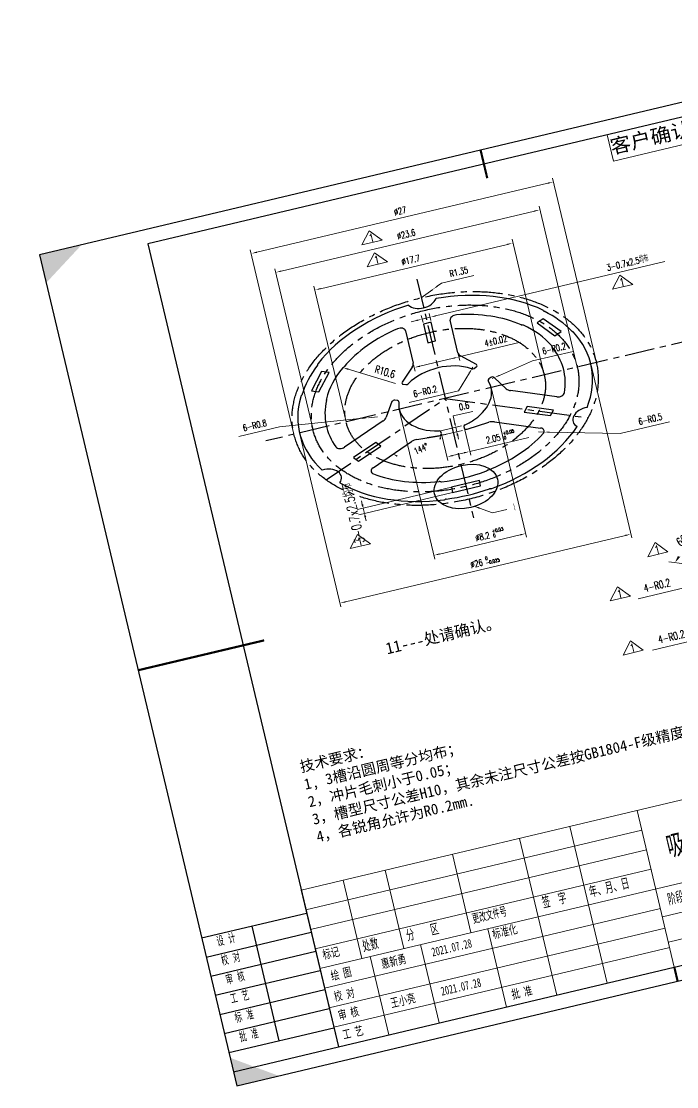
# Model space of a CAD drawing. Header units: millimetres. Extents: x 2517 to 77584, y 486 to 45347.
# Drawn here: x 74908 to 76505, y 42634 to 45228 of the extents above; entities that cross this region are included whole.
import ezdxf
from ezdxf.enums import TextEntityAlignment as Align

# ---------------------------------------------------------------- set-up
doc = ezdxf.new("R2010")
doc.units = ezdxf.units.MM
doc.linetypes.add('CENTER', pattern=[50.8, 31.75, -6.35, 6.35, -6.35])
doc.linetypes.add('SLD-实线', pattern=[0])
for name, color, linetype in [('01', 7, 'Continuous'), ('02', 1, 'Continuous'), ('3', 3, 'Continuous'), ('CENTER', 1, 'CENTER'), ('DIM', 3, 'Continuous'), ('PART', 6, 'Continuous'), ('PH', 140, 'Continuous'), ('TEXT', 3, 'Continuous'), ('图框线', 4, 'Continuous')]:
    doc.layers.add(name, color=color, linetype=linetype)
doc.layers.add('中心线', color=1, linetype='CENTER', lineweight=9)
doc.layers.add('尺寸标注', color=2, linetype='Continuous', lineweight=9)
doc.styles.add('BZZX', font='romans.shx', dxfattribs={"width": 0.8})
doc.styles.add('HZ', font='times.ttf', dxfattribs={"width": 0.8})
doc.styles.add('HZ1', font='', dxfattribs={"width": 0.8})
doc.styles.add('SLDTEXTSTYLE0', font='TXT', dxfattribs={"width": 0.7, "bigfont": 'bigfont'})
doc.styles.add('SLDTEXTSTYLE3', font='TXT', dxfattribs={"width": 0.6, "bigfont": 'bigfont'})
doc.styles.add('SLDTEXTSTYLE4', font='TXT', dxfattribs={"width": 0.7})
doc.styles.add('SLDTEXTSTYLE7', font='', dxfattribs={"width": 0.58})
doc.styles.get("Standard").update_dxf_attribs({"font": 'simfang.ttf'})
doc.styles.add('工程字', font='romans.shx', dxfattribs={"width": 0.7, "bigfont": 'gbcbig.shx'})
doc.styles.get('HZ1').set_extended_font_data('NSimSun')
doc.styles.get('SLDTEXTSTYLE7').set_extended_font_data('SimSun')
doc.dimstyles.new('副本 ISO-25-1.5', dxfattribs={"dimtxt": 0.85, "dimasz": 0.5, "dimexe": 0.5, "dimexo": 0, "dimgap": 0.5, "dimtad": 1, "dimtoh": 1, "dimdec": 3, "dimzin": 9, "dimdsep": 46, "dimtxsty": '工程字', "dimcen": 0.5, "dimclrd": 3, "dimclre": 3, "dimclrt": 4, "dimadec": 1, "dimazin": 0, "dimtfac": 1, "dimtdec": 3, "dimtmove": 0, "dimatfit": 3, "dimfxl": 1, "dimarcsym": 0})
doc.dimstyles.new('放大3倍', dxfattribs={"dimtxt": 1, "dimasz": 0.8, "dimexe": 0.6, "dimexo": 0.3, "dimtad": 1, "dimtoh": 1, "dimdec": 3, "dimlfac": 0.333333, "dimzin": 9, "dimdsep": 46, "dimtxsty": '工程字', "dimcen": 1, "dimclrd": 3, "dimclre": 3, "dimclrt": 4, "dimadec": 1, "dimazin": 0, "dimtfac": 0.7, "dimtdec": 3, "dimtmove": 0, "dimatfit": 3, "dimfxl": 1, "dimtolj": 1, "dimarcsym": 0})

# ---------------------------------------------------------------- blocks, each defined once
blk = doc.blocks.new('*U364')
at = {"layer": '01', "const_width": 0.5}
for points in [[(105, 297), (105, 287)], [(0, 148.5), (30, 148.5)], [(210, 148.5), (200, 148.5)], [(105, 0), (105, 5)]]:
    blk.add_lwpolyline(points, dxfattribs=at)
at = {"layer": '01'}
for points in [[(205, 292), (25, 292)], [(25, 292), (25, 5)], [(205, 5), (205, 292)], [(25, 5), (205, 5)]]:
    blk.add_lwpolyline(points, dxfattribs=at)
for points in [[(10, 297), (0, 297), (0, 287)], [(210, 287), (210, 297), (200, 297)], [(10, 0), (0, 0), (0, 10)], [(200, 0), (210, 0), (210, 10)]]:
    blk.add_solid(points, dxfattribs=at)
at = {"layer": '02'}
for points in [[(210, 297), (0, 297)], [(0, 297), (0, 0)], [(210, 0), (210, 297)], [(0, 0), (210, 0)]]:
    blk.add_lwpolyline(points, dxfattribs=at)
blk = doc.blocks.new('*D365')
at = {"layer": 'Defpoints', "color": 0, "transparency": 16777216}
for p in [(2860.539, 1331.691), (2868.739, 1331.691), (2868.739, 1312.125)]:
    blk.add_point(p, dxfattribs=at)
at = {"layer": 'DIM', "color": 3, "lineweight": -2, "transparency": 16777216}
for p, q in [((2860.539, 1331.691), (2860.539, 1311.625)), ((2868.739, 1331.691), (2868.739, 1311.625)), ((2861.039, 1312.125), (2868.239, 1312.125))]:
    blk.add_line(p, q, dxfattribs=at)
at = {"layer": 'DIM', "color": 3, "transparency": 16777216}
for points in [[(2861.039, 1312.209), (2861.039, 1312.042), (2860.539, 1312.125)], [(2868.239, 1312.209), (2868.239, 1312.042), (2868.739, 1312.125)]]:
    blk.add_solid(points, dxfattribs=at)
at = {"layer": 'DIM', "color": 4, "transparency": 16777216, "insert": (2865.668, 1313.121), "char_height": 0.85, "attachment_point": 5, "style": '工程字'}
blk.add_mtext('%%C8.2 {\\H0.5x;\\S+0.03^ 0;}', dxfattribs=at)
blk = doc.blocks.new('*D366')
at = {"layer": 'Defpoints', "color": 0, "transparency": 16777216}
for p in [(2851.639, 1331.691), (2877.639, 1331.691), (2877.639, 1308.883)]:
    blk.add_point(p, dxfattribs=at)
at = {"layer": 'DIM', "color": 3, "lineweight": -2, "transparency": 16777216}
for p, q in [((2851.639, 1331.691), (2851.639, 1308.383)), ((2877.639, 1331.691), (2877.639, 1308.383)), ((2852.139, 1308.883), (2877.139, 1308.883))]:
    blk.add_line(p, q, dxfattribs=at)
at = {"layer": 'DIM', "color": 3, "transparency": 16777216}
for points in [[(2852.139, 1308.967), (2852.139, 1308.8), (2851.639, 1308.883)], [(2877.139, 1308.967), (2877.139, 1308.8), (2877.639, 1308.883)]]:
    blk.add_solid(points, dxfattribs=at)
at = {"layer": 'DIM', "color": 4, "transparency": 16777216, "insert": (2864.726, 1309.879), "char_height": 0.85, "attachment_point": 5, "style": '工程字'}
blk.add_mtext('%%C26 {\\H0.5x;\\S0^ -0.025;}', dxfattribs=at)
blk = doc.blocks.new('*D367')
at = {"layer": 'Defpoints', "color": 0, "transparency": 16777216}
for p in [(2863.614, 1327.288), (2865.664, 1327.288), (2865.664, 1324.222)]:
    blk.add_point(p, dxfattribs=at)
at = {"layer": 'DIM', "color": 3, "lineweight": -2, "transparency": 16777216}
for p, q in [((2863.614, 1327.288), (2863.614, 1323.722)), ((2865.664, 1327.288), (2865.664, 1323.722)), ((2864.114, 1324.222), (2865.164, 1324.222)), ((2865.664, 1324.222), (2870.918, 1324.222))]:
    blk.add_line(p, q, dxfattribs=at)
at = {"layer": 'DIM', "color": 3, "transparency": 16777216}
for points in [[(2864.114, 1324.306), (2864.114, 1324.139), (2863.614, 1324.222)], [(2865.164, 1324.306), (2865.164, 1324.139), (2865.664, 1324.222)]]:
    blk.add_solid(points, dxfattribs=at)
at = {"layer": 'DIM', "color": 4, "transparency": 16777216, "insert": (2868.541, 1325.218), "char_height": 0.85, "attachment_point": 5, "style": '工程字'}
blk.add_mtext('2.05 {\\H0.5x;\\S+0.05^ 0;}', dxfattribs=at)
blk = doc.blocks.new('*D368')
at = {"layer": 'Defpoints', "color": 0, "transparency": 16777216}
for p in [(2861.113, 1327.346), (2861.234, 1327.372), (2863.448, 1327.139), (2856.89, 1324.908), (2860.682, 1325.087)]:
    blk.add_point(p, dxfattribs=at)
at = {"layer": 'DIM', "color": 3, "lineweight": -2, "transparency": 16777216}
blk.add_line((2863.448, 1327.139), (2863.996, 1327.081), dxfattribs=at)
blk.add_arc((2861.169, 1327.378), 2.343, 222.25166, 341.74834, dxfattribs=at)
at = {"layer": 'DIM', "color": 3, "transparency": 16777216}
for points in [[(2863.312, 1326.662), (2863.475, 1326.627), (2863.499, 1327.134)], [(2859.368, 1325.754), (2859.502, 1325.852), (2859.14, 1326.207)]]:
    blk.add_solid(points, dxfattribs=at)
at = {"layer": 'DIM', "color": 4, "transparency": 16777216, "insert": (2861.588, 1326.024), "char_height": 0.85, "attachment_point": 5, "rotation": 17.17907, "style": '工程字'}
blk.add_mtext('144°', dxfattribs=at)
blk = doc.blocks.new('*D369')
at = {"layer": 'Defpoints', "color": 0, "transparency": 16777216}
for p in [(2865.788, 1345.901), (2864.639, 1345.191)]:
    blk.add_point(p, dxfattribs=at)
at = {"layer": 'DIM', "color": 3, "lineweight": -2, "transparency": 16777216}
for p, q in [((2864.639, 1345.191), (2865.788, 1345.901)), ((2866.638, 1346.426), (2866.213, 1346.163)), ((2869.518, 1346.426), (2866.638, 1346.426))]:
    blk.add_line(p, q, dxfattribs=at)
blk.add_arc((2864.639, 1345.191), 1.35, 335.57438, 52.91669, dxfattribs=at)
at = {"layer": 'DIM', "color": 3, "transparency": 16777216}
blk.add_solid([(2866.169, 1346.234), (2866.257, 1346.092), (2865.788, 1345.901)], dxfattribs=at)
at = {"layer": 'DIM', "color": 4, "transparency": 16777216, "insert": (2868.328, 1347.351), "char_height": 0.85, "attachment_point": 5, "style": '工程字'}
blk.add_mtext('R1.35', dxfattribs=at)
blk = doc.blocks.new('*D370')
at = {"layer": 'Defpoints', "color": 0, "transparency": 16777216}
for p in [(2878.139, 1355.915), (2851.139, 1331.691, 0), (2878.139, 1331.691, 0)]:
    blk.add_point(p, dxfattribs=at)
at = {"layer": 'DIM', "color": 3, "lineweight": -2, "transparency": 16777216}
for p, q in [((2851.139, 1331.691), (2851.139, 1356.415)), ((2878.139, 1331.691), (2878.139, 1356.415)), ((2851.639, 1355.915), (2877.639, 1355.915))]:
    blk.add_line(p, q, dxfattribs=at)
at = {"layer": 'DIM', "color": 3, "transparency": 16777216}
for points in [[(2851.639, 1355.998), (2851.639, 1355.831), (2851.139, 1355.915)], [(2877.639, 1355.998), (2877.639, 1355.831), (2878.139, 1355.915)]]:
    blk.add_solid(points, dxfattribs=at)
at = {"layer": 'DIM', "color": 4, "transparency": 16777216, "insert": (2864.593, 1356.84), "char_height": 0.85, "attachment_point": 5, "style": '工程字'}
blk.add_mtext('%%c27', dxfattribs=at)
blk = doc.blocks.new('*D371')
at = {"layer": 'Defpoints', "color": 0, "transparency": 16777216}
for p in [(2864.289, 1342.444), (2864.289, 1341.974), (2864.989, 1341.999)]:
    blk.add_point(p, dxfattribs=at)
at = {"layer": 'DIM', "color": 3, "lineweight": -2, "transparency": 16777216}
for p, q in [((2863.789, 1342.444), (2863.289, 1342.444)), ((2864.289, 1341.974), (2864.289, 1342.944)), ((2864.289, 1342.444), (2864.989, 1342.444)), ((2864.989, 1341.999), (2864.989, 1342.944)), ((2865.489, 1342.444), (2885.952, 1342.444))]:
    blk.add_line(p, q, dxfattribs=at)
at = {"layer": 'DIM', "color": 3, "transparency": 16777216}
for points in [[(2863.789, 1342.528), (2863.789, 1342.361), (2864.289, 1342.444)], [(2865.489, 1342.528), (2865.489, 1342.361), (2864.989, 1342.444)]]:
    blk.add_solid(points, dxfattribs=at)
at = {"layer": 'DIM', "color": 4, "transparency": 16777216, "insert": (2882.775, 1343.397), "char_height": 0.85, "attachment_point": 5, "style": '工程字'}
blk.add_mtext('3-0.7x2.5均布', dxfattribs=at)
blk = doc.blocks.new('*D372')
at = {"layer": 'Defpoints', "color": 0, "transparency": 16777216}
for p in [(2862.639, 1336.918), (2866.639, 1336.918), (2866.639, 1336.547)]:
    blk.add_point(p, dxfattribs=at)
at = {"layer": 'DIM', "color": 3, "lineweight": -2, "transparency": 16777216}
for p, q in [((2862.639, 1336.918), (2862.639, 1336.047)), ((2863.139, 1336.547), (2866.139, 1336.547)), ((2866.639, 1336.918), (2866.639, 1336.047)), ((2866.639, 1336.547), (2872.131, 1336.547))]:
    blk.add_line(p, q, dxfattribs=at)
at = {"layer": 'DIM', "color": 3, "transparency": 16777216}
for points in [[(2863.139, 1336.63), (2863.139, 1336.463), (2862.639, 1336.547)], [(2866.139, 1336.63), (2866.139, 1336.463), (2866.639, 1336.547)]]:
    blk.add_solid(points, dxfattribs=at)
at = {"layer": 'DIM', "color": 4, "transparency": 16777216, "insert": (2870.072, 1337.472), "char_height": 0.85, "attachment_point": 5, "style": '工程字'}
blk.add_mtext('4%%P0.02', dxfattribs=at)
blk = doc.blocks.new('*D373')
at = {"layer": 'Defpoints', "color": 0, "transparency": 16777216}
for p in [(2856.651, 1338.659), (2864.639, 1331.691)]:
    blk.add_point(p, dxfattribs=at)
at = {"layer": 'DIM', "color": 3, "lineweight": -2, "transparency": 16777216}
blk.add_line((2860.754, 1335.08), (2857.028, 1338.33), dxfattribs=at)
at = {"layer": 'DIM', "color": 3, "transparency": 16777216}
blk.add_solid([(2857.082, 1338.393), (2856.973, 1338.268), (2856.651, 1338.659)], dxfattribs=at)
at = {"layer": 'DIM', "color": 4, "transparency": 16777216, "insert": (2860.089, 1336.888), "char_height": 0.85, "attachment_point": 5, "rotation": 318.90261, "style": '工程字'}
blk.add_mtext('R10.6', dxfattribs=at)
blk = doc.blocks.new('bj1')
at = {"layer": '中心线'}
for p, q in [((-2.41, 0), (0, 4.17)), ((2.41, 0), (0, 4.17)), ((2.41, 0), (-2.41, 0))]:
    blk.add_line(p, q, dxfattribs=at)
at = {"layer": '中心线', "insert": (-0.51, 3.02), "char_height": 2.8, "width": 1.3542, "attachment_point": 1, "style": 'BZZX'}
blk.add_mtext('1', dxfattribs=at)
blk = doc.blocks.new('*D375')
at = {"layer": 'Defpoints', "color": 0, "transparency": 16777216}
for p in [(2863.614, 1327.721), (2863.614, 1327.121), (2864.96, 1327.121)]:
    blk.add_point(p, dxfattribs=at)
at = {"layer": 'DIM', "color": 3, "lineweight": -2, "transparency": 16777216}
for p, q in [((2864.96, 1328.221), (2864.96, 1329.229)), ((2864.96, 1329.229), (2866.707, 1329.229)), ((2863.614, 1327.721), (2865.46, 1327.721)), ((2864.96, 1327.121), (2864.96, 1327.721)), ((2863.614, 1327.121), (2865.46, 1327.121)), ((2864.96, 1326.621), (2864.96, 1326.121))]:
    blk.add_line(p, q, dxfattribs=at)
at = {"layer": 'DIM', "color": 3, "transparency": 16777216}
for points in [[(2864.877, 1328.221), (2865.043, 1328.221), (2864.96, 1327.721)], [(2864.877, 1326.621), (2865.043, 1326.621), (2864.96, 1327.121)]]:
    blk.add_solid(points, dxfattribs=at)
at = {"layer": 'DIM', "color": 4, "transparency": 16777216, "insert": (2866.083, 1330.154), "char_height": 0.85, "attachment_point": 5, "style": '工程字'}
blk.add_mtext('0.6', dxfattribs=at)
blk = doc.blocks.new('*D376')
at = {"layer": 'Defpoints', "color": 0, "transparency": 16777216}
for p in [(2871.864, 1324.633), (2872.33, 1324.453)]:
    blk.add_point(p, dxfattribs=at)
at = {"layer": 'DIM', "color": 3, "linetype": 'ByBlock', "lineweight": -2, "transparency": 16777216}
for p, q in [((2871.864, 1324.633), (2872.33, 1324.453)), ((2878.732, 1321.975), (2872.796, 1324.272)), ((2883.124, 1321.975), (2878.732, 1321.975))]:
    blk.add_line(p, q, dxfattribs=at)
at = {"layer": 'DIM', "color": 3, "transparency": 16777216}
blk.add_solid([(2872.826, 1324.35), (2872.766, 1324.195), (2872.33, 1324.453)], dxfattribs=at)
at = {"layer": 'DIM', "color": 4, "transparency": 16777216, "insert": (2881.566, 1322.9), "char_height": 0.85, "attachment_point": 5, "style": '工程字'}
blk.add_mtext('6-R0.5', dxfattribs=at)
blk = doc.blocks.new('*D377')
at = {"layer": 'Defpoints', "color": 0, "transparency": 16777216}
for p in [(2873.489, 1349.372), (2855.789, 1331.691), (2873.489, 1331.691)]:
    blk.add_point(p, dxfattribs=at)
at = {"layer": 'DIM', "color": 3, "lineweight": -2, "transparency": 16777216}
for p, q in [((2855.789, 1331.691), (2855.789, 1349.872)), ((2873.489, 1331.691), (2873.489, 1349.872)), ((2856.289, 1349.372), (2872.989, 1349.372))]:
    blk.add_line(p, q, dxfattribs=at)
at = {"layer": 'DIM', "color": 3, "transparency": 16777216}
for points in [[(2856.289, 1349.455), (2856.289, 1349.289), (2855.789, 1349.372)], [(2872.989, 1349.455), (2872.989, 1349.289), (2873.489, 1349.372)]]:
    blk.add_solid(points, dxfattribs=at)
at = {"layer": 'DIM', "color": 4, "transparency": 16777216, "insert": (2864.501, 1350.297), "char_height": 0.85, "attachment_point": 5, "style": '工程字'}
blk.add_mtext('%%c17.7', dxfattribs=at)
blk = doc.blocks.new('*D378')
at = {"layer": 'Defpoints', "color": 0, "transparency": 16777216}
for p in [(2857.759, 1331.56), (2858.544, 1331.405)]:
    blk.add_point(p, dxfattribs=at)
at = {"layer": 'DIM', "color": 3, "linetype": 'ByBlock', "lineweight": -2, "transparency": 16777216}
for p, q in [((2846.44, 1333.078), (2850.057, 1333.078)), ((2850.057, 1333.078), (2857.268, 1331.657)), ((2858.544, 1331.405), (2857.759, 1331.56))]:
    blk.add_line(p, q, dxfattribs=at)
blk.add_arc((2858.544, 1331.405), 0.8, 133.04118, 300, dxfattribs=at)
at = {"layer": 'DIM', "color": 3, "transparency": 16777216}
blk.add_solid([(2857.284, 1331.738), (2857.252, 1331.575), (2857.759, 1331.56)], dxfattribs=at)
at = {"layer": 'DIM', "color": 4, "transparency": 16777216, "insert": (2847.998, 1334.003), "char_height": 0.85, "attachment_point": 5, "style": '工程字'}
blk.add_mtext('6-R0.8', dxfattribs=at)
blk = doc.blocks.new('*D379')
at = {"layer": 'Defpoints', "color": 0, "transparency": 16777216}
for p in [(2869.21, 1332.856), (2869.017, 1332.804)]:
    blk.add_point(p, dxfattribs=at)
at = {"layer": 'DIM', "color": 3, "linetype": 'ByBlock', "lineweight": -2, "transparency": 16777216}
for p, q in [((2872.787, 1333.812), (2869.693, 1332.985)), ((2876.404, 1333.812), (2872.787, 1333.812)), ((2869.017, 1332.804), (2869.21, 1332.856))]:
    blk.add_line(p, q, dxfattribs=at)
blk.add_arc((2869.017, 1332.804), 0.2, 14.96901, 24, dxfattribs=at)
at = {"layer": 'DIM', "color": 3, "transparency": 16777216}
blk.add_solid([(2869.671, 1333.065), (2869.714, 1332.904), (2869.21, 1332.856)], dxfattribs=at)
at = {"layer": 'DIM', "color": 4, "transparency": 16777216, "insert": (2874.845, 1334.737), "char_height": 0.85, "attachment_point": 5, "style": '工程字'}
blk.add_mtext('6-R0.2', dxfattribs=at)
blk = doc.blocks.new('*D380')
at = {"layer": 'Defpoints', "color": 0, "transparency": 16777216}
for p in [(2867.596, 1334.813), (2867.486, 1334.646)]:
    blk.add_point(p, dxfattribs=at)
at = {"layer": 'DIM', "color": 3, "linetype": 'ByBlock', "lineweight": -2, "transparency": 16777216}
for p, q in [((2867.596, 1334.813), (2867.486, 1334.646)), ((2865.921, 1332.268), (2867.211, 1334.228)), ((2861.529, 1332.268), (2865.921, 1332.268))]:
    blk.add_line(p, q, dxfattribs=at)
at = {"layer": 'DIM', "color": 3, "transparency": 16777216}
blk.add_solid([(2867.142, 1334.274), (2867.281, 1334.182), (2867.486, 1334.646)], dxfattribs=at)
at = {"layer": 'DIM', "color": 4, "transparency": 16777216, "insert": (2863.088, 1333.193), "char_height": 0.85, "attachment_point": 5, "style": '工程字'}
blk.add_mtext('6-R0.2', dxfattribs=at)
blk = doc.blocks.new('*D381')
at = {"layer": 'Defpoints', "color": 0, "transparency": 16777216}
for p in [(2876.439, 1352.784), (2852.839, 1331.691, 0), (2876.439, 1331.691, 0)]:
    blk.add_point(p, dxfattribs=at)
at = {"layer": 'DIM', "color": 3, "lineweight": -2, "transparency": 16777216}
for p, q in [((2852.839, 1331.691), (2852.839, 1353.284)), ((2876.439, 1331.691), (2876.439, 1353.284)), ((2853.339, 1352.784), (2875.939, 1352.784))]:
    blk.add_line(p, q, dxfattribs=at)
at = {"layer": 'DIM', "color": 3, "transparency": 16777216}
for points in [[(2853.339, 1352.867), (2853.339, 1352.7), (2852.839, 1352.784)], [(2875.939, 1352.867), (2875.939, 1352.7), (2876.439, 1352.784)]]:
    blk.add_solid(points, dxfattribs=at)
at = {"layer": 'DIM', "color": 4, "transparency": 16777216, "insert": (2864.639, 1353.709), "char_height": 0.85, "attachment_point": 5, "style": '工程字'}
blk.add_mtext('%%c23.6', dxfattribs=at)
blk = doc.blocks.new('*D382')
at = {"layer": 'Defpoints', "color": 0, "transparency": 16777216}
for p in [(2863.389, 1320.241), (2855.509, 1319.541), (2863.389, 1319.541)]:
    blk.add_point(p, dxfattribs=at)
at = {"layer": 'DIM', "color": 3, "lineweight": -2, "transparency": 16777216}
for p, q in [((2855.509, 1320.741), (2855.509, 1321.241)), ((2863.389, 1320.241), (2855.009, 1320.241)), ((2855.509, 1320.241), (2855.509, 1319.541)), ((2863.389, 1319.541), (2855.009, 1319.541)), ((2855.509, 1319.041), (2855.509, 1318.541))]:
    blk.add_line(p, q, dxfattribs=at)
at = {"layer": 'DIM', "color": 3, "transparency": 16777216}
for points in [[(2855.425, 1320.741), (2855.592, 1320.741), (2855.509, 1320.241)], [(2855.425, 1319.041), (2855.592, 1319.041), (2855.509, 1319.541)]]:
    blk.add_solid(points, dxfattribs=at)
at = {"layer": 'DIM', "color": 4, "transparency": 16777216, "insert": (2854.555, 1319.891), "char_height": 0.85, "attachment_point": 5, "rotation": 90, "style": '工程字'}
blk.add_mtext('3-0.7x2.5均布', dxfattribs=at)
blk = doc.blocks.new('*D387')
at = {"layer": 'Defpoints', "color": 0, "transparency": 16777216}
for p in [(2890.782, 1333.02), (2887.233, 1301.419)]:
    blk.add_point(p, dxfattribs=at)
at = {"layer": 'PART', "color": 3, "lineweight": -2, "transparency": 16777216}
blk.add_line((2888.064, 1308.817), (2887.322, 1302.214), dxfattribs=at)
blk.add_arc((2890.782, 1333.02), 31.8, 262.51113, 265.47146, dxfattribs=at)
at = {"layer": 'PART', "color": 3, "transparency": 16777216}
blk.add_solid([(2887.19, 1302.229), (2887.455, 1302.199), (2887.233, 1301.419)], dxfattribs=at)
at = {"layer": 'PART', "color": 4, "transparency": 16777216, "insert": (2886.72, 1306.93), "char_height": 1, "attachment_point": 5, "rotation": 83.59218, "style": '工程字'}
blk.add_mtext('\\A1;R10.6', dxfattribs=at)
blk = doc.blocks.new('*D388')
at = {"layer": 'Defpoints', "color": 0, "transparency": 16777216}
for p in [(2893.643, 1371.915), (2887.921, 1294.125)]:
    blk.add_point(p, dxfattribs=at)
at = {"layer": 'PART', "color": 3, "lineweight": -2, "transparency": 16777216}
blk.add_line((2888.323, 1299.594), (2887.98, 1294.923), dxfattribs=at)
blk.add_arc((2890.782, 1333.02), 39, 264.91126, 266.06707, dxfattribs=at)
at = {"layer": 'PART', "color": 3, "transparency": 16777216}
blk.add_solid([(2887.847, 1294.933), (2888.113, 1294.914), (2887.921, 1294.125)], dxfattribs=at)
at = {"layer": 'PART', "color": 4, "transparency": 16777216, "insert": (2886.798, 1297.759), "char_height": 1, "attachment_point": 5, "rotation": 85.79273, "style": '工程字'}
blk.add_mtext('\\A1;(∅26)', dxfattribs=at)
blk = doc.blocks.new('*D389')
at = {"layer": 'Defpoints', "color": 0, "transparency": 16777216}
for p in [(2884.461, 1295.144), (2883.934, 1294.858)]:
    blk.add_point(p, dxfattribs=at)
at = {"layer": 'PART', "color": 3, "lineweight": -2, "transparency": 16777216}
for p, q in [((2884.461, 1295.144), (2883.934, 1294.858)), ((2881.462, 1293.515), (2883.231, 1294.476)), ((2877.137, 1293.515), (2881.462, 1293.515))]:
    blk.add_line(p, q, dxfattribs=at)
blk.add_arc((2884.461, 1295.144), 0.6, 151.20549, 231.878, dxfattribs=at)
at = {"layer": 'PART', "color": 3, "transparency": 16777216}
blk.add_solid([(2883.167, 1294.593), (2883.295, 1294.359), (2883.934, 1294.858)], dxfattribs=at)
at = {"layer": 'PART', "color": 4, "transparency": 16777216, "insert": (2878.987, 1294.64), "char_height": 1, "attachment_point": 5, "style": '工程字'}
blk.add_mtext('\\A1;4-R0.2', dxfattribs=at)
blk = doc.blocks.new('*D390')
at = {"layer": 'Defpoints', "color": 0, "transparency": 16777216}
for p in [(2884.45, 1301.955), (2884.994, 1302.209)]:
    blk.add_point(p, dxfattribs=at)
at = {"layer": 'PART', "color": 3, "lineweight": -2, "transparency": 16777216}
for p, q in [((2881.281, 1300.474), (2883.726, 1301.617)), ((2884.994, 1302.209), (2884.45, 1301.955)), ((2876.956, 1300.474), (2881.281, 1300.474))]:
    blk.add_line(p, q, dxfattribs=at)
blk.add_arc((2884.994, 1302.209), 0.6, 147.75347, 211.35211, dxfattribs=at)
at = {"layer": 'PART', "color": 3, "transparency": 16777216}
blk.add_solid([(2883.669, 1301.737), (2883.782, 1301.496), (2884.45, 1301.955)], dxfattribs=at)
at = {"layer": 'PART', "color": 4, "transparency": 16777216, "insert": (2878.806, 1301.599), "char_height": 1, "attachment_point": 5, "style": '工程字'}
blk.add_mtext('\\A1;4-R0.2', dxfattribs=at)
blk = doc.blocks.new('*D391')
at = {"layer": 'Defpoints', "color": 0, "transparency": 16777216}
for p in [(2884.576, 1294.517, 0), (2884.782, 1294.637, 0), (2884.782, 1294.637, 0), (2884.782, 1294.364, 0), (2881.246, 1290.422)]:
    blk.add_point(p, dxfattribs=at)
at = {"layer": 'PART', "color": 3, "lineweight": -2, "transparency": 16777216}
for p, q in [((2884.316, 1294.367), (2879.498, 1291.586)), ((2884.782, 1294.064), (2884.782, 1288.535))]:
    blk.add_line(p, q, dxfattribs=at)
blk.add_arc((2884.782, 1294.637), 5.502, 218.33838, 261.66162, dxfattribs=at)
at = {"layer": 'PART', "color": 3, "transparency": 16777216}
for points in [[(2880.356, 1291.149), (2880.577, 1291.299), (2880.017, 1291.886)], [(2883.994, 1289.326), (2883.975, 1289.06), (2884.782, 1289.135)]]:
    blk.add_solid(points, dxfattribs=at)
at = {"layer": 'PART', "color": 4, "transparency": 16777216, "insert": (2882.594, 1290.846), "char_height": 1, "attachment_point": 5, "rotation": 330, "style": '工程字'}
blk.add_mtext('\\A1;60°', dxfattribs=at)
blk = doc.blocks.new('*D392')
at = {"layer": 'Defpoints', "color": 0, "transparency": 16777216}
for p in [(2883.204, 1305.973), (2884.746, 1301.66), (2884.782, 1301.912), (2884.782, 1301.639), (2884.782, 1301.639)]:
    blk.add_point(p, dxfattribs=at)
at = {"layer": 'PART', "color": 3, "lineweight": -2, "transparency": 16777216}
for p, q in [((2884.782, 1302.212), (2884.782, 1306.852)), ((2884.486, 1301.81), (2880.268, 1304.245))]:
    blk.add_line(p, q, dxfattribs=at)
blk.add_arc((2884.782, 1301.639), 4.613, 99.94922, 140.05078, dxfattribs=at)
at = {"layer": 'PART', "color": 3, "transparency": 16777216}
for points in [[(2883.974, 1306.315), (2883.997, 1306.049), (2884.782, 1306.252)], [(2881.355, 1304.524), (2881.137, 1304.677), (2880.787, 1303.945)]]:
    blk.add_solid(points, dxfattribs=at)
at = {"layer": 'PART', "color": 4, "transparency": 16777216, "insert": (2881.913, 1306.608), "char_height": 1, "attachment_point": 5, "rotation": 30, "style": '工程字'}
blk.add_mtext('\\A1;60°', dxfattribs=at)
blk = doc.blocks.new('D26吸尘器-开模产品图确认')
at = {"color": 7, "linetype": 'SLD-实线', "lineweight": 15, "ltscale": 8}
for p, q in [((2842.6132, 1273.6292), (2842.6132, 1252.6292)), ((2842.6132, 1273.6292), (2910.1132, 1273.6292)), ((2846.3632, 1273.6292), (2846.3632, 1263.1292)), ((2850.1132, 1273.6292), (2850.1132, 1263.1292)), ((2856.1132, 1273.6292), (2856.1132, 1263.1292)), ((2862.1132, 1273.6292), (2862.1132, 1252.6292)), ((2866.6132, 1273.6292), (2866.6132, 1252.6292)), ((2872.6132, 1273.6292), (2872.6132, 1252.6292)), ((2842.6132, 1265.7542), (2872.6132, 1265.7542)), ((2842.6132, 1263.1292), (2891.3632, 1263.1292)), ((2847.1132, 1263.1292), (2847.1132, 1252.6292)), ((2851.6132, 1263.1292), (2851.6132, 1252.6292)), ((2857.6132, 1263.1292), (2857.6132, 1252.6292)), ((2842.6132, 1260.5042), (2872.6132, 1260.5042)), ((2872.6132, 1259.3792), (2910.1132, 1259.3792)), ((2872.6132, 1256.0042), (2910.1132, 1256.0042)), ((2842.6132, 1252.6292), (2910.1132, 1252.6292))]:
    blk.add_line(p, q, dxfattribs=at)
at = {"color": 7, "linetype": 'SLD-实线', "lineweight": 0, "ltscale": 8}
for p, q in [((2842.6132, 1271.0042), (2872.6132, 1271.0042)), ((2842.6132, 1268.3792), (2872.6132, 1268.3792)), ((2842.6132, 1257.8792), (2872.6132, 1257.8792)), ((2842.6132, 1255.2542), (2872.6132, 1255.2542))]:
    blk.add_line(p, q, dxfattribs=at)
at = {"layer": '01'}
for p, q in [((2833.2382, 1270.556), (2842.6132, 1270.556)), ((2837.7382, 1255.1902), (2837.7382, 1270.556)), ((2833.2382, 1267.995), (2842.6132, 1267.995)), ((2833.2382, 1265.4341), (2842.6132, 1265.4341)), ((2833.2382, 1262.8731), (2842.6132, 1262.8731)), ((2833.2382, 1260.3121), (2842.6132, 1260.3121)), ((2833.2382, 1257.7511), (2842.6132, 1257.7511)), ((2833.2382, 1255.1902), (2842.6132, 1255.1902))]:
    blk.add_line(p, q, dxfattribs=at)
at = {"layer": '02'}
blk.add_line((2833.2382, 1252.6292), (2842.6132, 1252.6292), dxfattribs=at)
at = {"layer": '3'}
for p, q in [((2863.614, 1327.6069), (2863.614, 1327.7214)), ((2863.614, 1327.288), (2863.614, 1327.1214)), ((2862.3409, 1327.2552), (2863.614, 1327.1214))]:
    blk.add_line(p, q, dxfattribs=at)
at = {"layer": 'CENTER', "ltscale": 0.1}
for p, q in [((2864.639, 1347.6912, 0), (2864.639, 1315.6912, 0)), ((2904.0264, 1331.6912, 0), (2848.639, 1331.6912, 0))]:
    blk.add_line(p, q, dxfattribs=at)
at = {"layer": 'CENTER', "linetype": 'CENTER', "ltscale": 0.1}
for p, q in [((2852.9476, 1324.9412), (2864.639, 1331.6912, 0)), ((2864.639, 1331.6912, 0), (2876.3303, 1324.9412))]:
    blk.add_line(p, q, dxfattribs=at)
at = {"layer": 'CENTER', "ltscale": 0.1}
for centre, radius in [((2864.639, 1331.6912, 0), 13.5), ((2864.639, 1331.6912, 0), 11.8), ((2864.639, 1331.6912), 8.85)]:
    blk.add_circle(centre, radius, dxfattribs=at)
at = {"layer": 'PART', "color": 7}
for p, q in [((2862.639, 1341.4769), (2862.639, 1337.1127)), ((2866.639, 1337.1127), (2866.639, 1341.4769)), ((2856.6093, 1338.6705), (2856.6865, 1338.7151)), ((2872.6687, 1338.6705), (2872.5914, 1338.7151)), ((2862.4862, 1336.6425), (2861.3245, 1335.0435)), ((2867.9535, 1335.0435), (2866.7918, 1336.6425)), ((2854.5799, 1335.1555), (2854.5799, 1335.0663)), ((2861.3863, 1334.7527), (2861.5819, 1334.6398)), ((2867.6961, 1334.6398), (2867.8917, 1334.7527)), ((2874.6981, 1335.1555), (2874.6981, 1335.0663)), ((2860.0786, 1332.8855), (2859.2747, 1331.08)), ((2860.5569, 1332.8644), (2860.3613, 1332.9774)), ((2868.9167, 1332.9774), (2868.7211, 1332.8644)), ((2870.0033, 1331.08), (2869.1994, 1332.8855)), ((2858.9438, 1330.7125), (2855.1643, 1328.5304)), ((2874.1136, 1328.5304), (2870.3341, 1330.7125)), ((2861.4275, 1327.3512), (2863.3931, 1327.1446)), ((2863.614, 1327.3435), (2863.614, 1327.5694)), ((2865.664, 1327.5694), (2865.664, 1327.3435)), ((2865.8849, 1327.1446), (2867.8505, 1327.3512)), ((2857.1643, 1325.0663), (2860.9438, 1327.2484)), ((2868.3341, 1327.2484), (2872.1136, 1325.0663)), ((2862.6096, 1321.2477), (2862.5324, 1321.2922)), ((2866.6684, 1321.2477), (2866.7456, 1321.2922))]:
    blk.add_line(p, q, dxfattribs=at)
for points in [[(2864.289, 1339.2912), (2864.989, 1339.2912), (2864.989, 1341.7912), (2864.289, 1341.7912)], [(2855.348, 1338.4987), (2854.7418, 1338.8487), (2853.4918, 1336.6837), (2854.098, 1336.3337)], [(2875.18, 1336.3337), (2875.7862, 1336.6837), (2874.5362, 1338.8487), (2873.93, 1338.4987)], [(2858.2322, 1327.5881), (2857.8822, 1328.1943), (2855.7171, 1326.9443), (2856.0671, 1326.3381)], [(2871.3958, 1328.1943), (2871.0458, 1327.5881), (2873.2108, 1326.3381), (2873.5608, 1326.9443)], [(2863.389, 1320.2412), (2863.389, 1319.5412), (2865.889, 1319.5412), (2865.889, 1320.2412)]]:
    blk.add_lwpolyline(points, close=True, dxfattribs=at)
for centre, radius, start, end in [((2864.639, 1331.6912), 13, 95.425524, 140.569086), ((2864.639, 1345.1912), 1.35, 204.425624, 335.574376), ((2864.639, 1331.6912), 13, 39.430914, 84.574476), ((2864.639, 1331.6912), 10.6, 104.331088, 138.253211), ((2862.139, 1341.4769), 0.5, 360, 104.331088), ((2867.139, 1341.4769), 0.5, 75.668912, 180), ((2864.639, 1331.6912), 10.6, 41.746789, 75.668912), ((2864.639, 1331.6912), 12.95, 141.4243, 158.5757), ((2854.3585, 1339.8909), 0.2, 321.4243, 349.954601), ((2854.7524, 1339.8211), 0.2, 140.569086, 169.954601), ((2874.5256, 1339.8211), 0.2, 10.045399, 39.430914), ((2874.9195, 1339.8909), 0.2, 190.045399, 218.5757), ((2864.639, 1331.6912), 12.95, 21.4243, 38.5757), ((2864.639, 1331.6912), 10.65, 139.360342, 160.639658), ((2856.7093, 1338.4973), 0.2, 120, 139.360342), ((2856.5865, 1338.8883), 0.2, 300, 318.210549), ((2872.6914, 1338.8883), 0.2, 221.789451, 240), ((2872.5687, 1338.4973), 0.2, 40.639658, 60), ((2864.639, 1331.6912), 10.65, 19.360342, 40.639658), ((2861.839, 1337.1127), 0.8, 324, 360), ((2867.439, 1337.1127), 0.8, 180, 216), ((2864.639, 1331.6912), 13, 159.430914, 204.574476), ((2852.655, 1336.1883), 0.2, 130.045399, 159.430914), ((2852.3976, 1336.4945), 0.2, 310.045399, 338.5757), ((2864.639, 1331.6912), 4.1, 46.551898, 133.448102), ((2864.639, 1331.6912), 13, 335.425524, 20.569086), ((2876.8803, 1336.4945), 0.2, 201.4243, 229.954601), ((2876.623, 1336.1883), 0.2, 20.569086, 49.954601), ((2864.639, 1331.6912), 10.6, 161.746789, 195.668912), ((2854.3799, 1335.0663), 0.2, 341.789451, 360), ((2854.7799, 1335.1555), 0.2, 160.639658, 180), ((2861.4863, 1334.9259), 0.2, 144, 240), ((2867.7917, 1334.9259), 0.2, 300, 36), ((2874.4981, 1335.1555), 0.2, 360, 19.360342), ((2874.8981, 1335.0663), 0.2, 180, 198.210549), ((2864.639, 1331.6912), 10.6, 344.331088, 18.253211), ((2861.6819, 1334.813), 0.2, 240, 313.448102), ((2867.5961, 1334.813), 0.2, 226.551898, 300), ((2860.2613, 1332.8042), 0.2, 60, 156), ((2860.4569, 1332.6912), 0.2, 346.551898, 60), ((2868.8211, 1332.6912), 0.2, 120, 193.448102), ((2869.0167, 1332.8042), 0.2, 24, 120), ((2864.639, 1331.6912), 4.1, 166.551898, 253.448102), ((2864.639, 1331.6912), 4.1, 300.803596, 13.448102), ((2858.5438, 1331.4053), 0.8, 300, 336), ((2870.7341, 1331.4053), 0.8, 204, 240), ((2854.9143, 1328.9634), 0.5, 195.668912, 300), ((2874.3636, 1328.9634), 0.5, 240, 344.331088), ((2861.3438, 1326.5556), 0.8, 84, 120), ((2863.414, 1327.3435), 0.2, 264, 0), ((2863.414, 1327.5694), 0.2, 360, 73.448102), ((2865.864, 1327.5694), 0.2, 106.551898, 180), ((2865.864, 1327.3435), 0.2, 180, 276), ((2864.639, 1331.6912), 4.1, 286.551898, 300.803596), ((2867.9341, 1326.5556), 0.8, 60, 96), ((2852.9476, 1324.9412), 1.35, 324.425624, 95.574376), ((2876.3303, 1324.9412), 1.35, 84.425624, 215.574376), ((2857.4143, 1324.6333), 0.5, 120, 224.331088), ((2871.8636, 1324.6333), 0.5, 315.668912, 60), ((2864.639, 1331.6912), 13, 215.425524, 260.569086), ((2864.639, 1331.6912), 10.6, 224.331088, 258.210549), ((2864.639, 1331.6912), 13, 279.430914, 324.574476), ((2864.639, 1331.6912), 10.6, 281.789451, 315.668912), ((2862.4324, 1321.119), 0.2, 60, 78.210549), ((2862.7096, 1321.4209), 0.2, 240, 259.360342), ((2864.639, 1331.6912), 10.65, 259.360342, 280.639658), ((2866.5684, 1321.4209), 0.2, 280.639658, 300), ((2866.8456, 1321.119), 0.2, 101.789451, 120), ((2862.5416, 1319.0642), 0.2, 260.569086, 289.954601), ((2862.6781, 1318.6882), 0.2, 81.4243, 109.954601), ((2864.639, 1331.6912), 12.95, 261.4243, 278.5757), ((2866.5999, 1318.6882), 0.2, 70.045399, 98.5757), ((2866.7364, 1319.0642), 0.2, 250.045399, 279.430914)]:
    blk.add_arc(centre, radius, start, end, dxfattribs=at)
at = {"layer": 'TEXT', "color": 3}
blk.add_circle((2864.639, 1319.8912, 0), 2.8081, dxfattribs=at)
at = {"layer": '图框线', "color": 7, "linetype": 'Continuous', "lineweight": 20}
for p in [(2883.6264, 1360.2542), (2910.1132, 1356.7369)]:
    blk.add_line(p, (2883.6264, 1356.7369), dxfattribs=at)
at = {"xscale": 0.375, "yscale": 0.375, "zscale": 0.375}
blk.add_blockref('*U364', (2833.2382, 1250.7542), dxfattribs=at)
at = {"layer": 'PH', "xscale": 0.375, "yscale": 0.375, "zscale": 0.375}
for p in [(2861.5844, 1353.6701), (2861.5844, 1350.7502), (2881.8731, 1340.5102), (2854.5147, 1315.5092), (2879.4926, 1305.5182), (2875.4364, 1301.0293), (2875.4401, 1293.7832)]:
    blk.add_blockref('bj1', p, dxfattribs=at)
at = {"layer": 'DIM', "style": 'HZ1', "width": 0.7}
blk.add_text('客户确认签字盖章', height=1.875, dxfattribs=at).set_placement((2883.6574, 1357.6608))
at = {"layer": 'DIM', "style": 'HZ', "width": 0.412605}
blk.add_text(' 吸尘器电机 D26定子 ', height=2.625, dxfattribs=at).set_placement((2873.9564, 1266.8343), (2889.1049, 1266.8343), align=Align.FIT)
at = {"layer": 'DIM', "color": 4, "insert": (2868.1171, 1316.1764, 0), "char_height": 0.85, "attachment_point": 1, "style": '工程字'}
blk.add_mtext('Ⅰ', dxfattribs=at)
at = {"layer": 'DIM', "attachment_point": 1}
for s, insert, char_height, width in [('{\\fSimSun|b0|i0|c134|p2;\\C2;11---处请确认。}', (2854.6085, 1302.4598), 1.5, 60.82125), ('技术要求：\\P1, 3槽沿圆周等分均布；\\P2，冲片毛刺小于0.05；\\P3，槽型尺寸公差H10，其余未注尺寸公差按GB1804-F级精度要求；\\P4，各锐角允许为R0.2mm.\\P   ', (2844.976, 1289.989), 1.40625, 45.641052)]:
    blk.add_mtext(s, dxfattribs=dict(at, insert=insert, char_height=char_height, width=width))
at = {"layer": 'DIM', "color": 3, "linetype": 'Continuous', "lineweight": 0, "ltscale": 8, "char_height": 1.125, "attachment_point": 1}
for s, insert, style in [('设 计', (2834.4396, 1270.0899), 'SLDTEXTSTYLE3'), ('校 对', (2834.4396, 1267.5289), 'SLDTEXTSTYLE3'), ('标记', (2843.1348, 1265.203), 'SLDTEXTSTYLE0'), ('审 核', (2834.4396, 1264.968), 'SLDTEXTSTYLE3'), ('工 艺', (2834.4396, 1262.407), 'SLDTEXTSTYLE3'), ('绘 图', (2843.395, 1262.3765), 'SLDTEXTSTYLE4'), ('惠新勇', (2847.895, 1262.3765), 'SLDTEXTSTYLE4'), ('标准化', (2857.886, 1262.7094), 'SLDTEXTSTYLE0'), ('2021.07.28', (2852.395, 1262.3765), 'SLDTEXTSTYLE4'), ('标 准', (2834.4396, 1259.846), 'SLDTEXTSTYLE3'), ('校 对', (2843.2425, 1259.6412), 'SLDTEXTSTYLE4'), ('批 准', (2834.4396, 1257.285), 'SLDTEXTSTYLE3'), ('审 核', (2843.2298, 1257.1467), 'SLDTEXTSTYLE4'), ('{\\fSimSun|b0|i0|c134|p32;王小亮}', (2847.895, 1257.1265), 'SLDTEXTSTYLE4'), ('2021.07.28', (2852.395, 1257.1265), 'SLDTEXTSTYLE4'), ('工 艺', (2843.2144, 1254.5651), 'SLDTEXTSTYLE4'), ('批 准', (2858.3053, 1254.5776), 'SLDTEXTSTYLE4')]:
    blk.add_mtext(s, dxfattribs=dict(at, insert=insert, style=style))
at = {"layer": 'DIM', "color": 3, "attachment_point": 1, "style": 'SLDTEXTSTYLE7'}
for s, insert, char_height, width in [('处数', (2846.6506, 1265.3124), 1.3125, 3.122339), ('分    区', (2850.5839, 1265.3529), 1.3125, 4.987629), ('更改文件号', (2856.5042, 1265.3934), 1.125, 5.271482), ('签  字', (2862.7267, 1265.4376), 1.3125, 3.682923), ('年、月、日', (2866.9255, 1265.3934), 1.3125, 5.312037), ('阶段标记', (2873.4152, 1262.0695), 1.3125, 4.853084)]:
    blk.add_mtext(s, dxfattribs=dict(at, insert=insert, char_height=char_height, width=width))
at = {"layer": 'DIM'}
for base, p1, p2, text, picture, middle in [((2878.139, 1355.9146), (2851.139, 1331.6912, 0), (2878.139, 1331.6912, 0), '%%c<>', '*D370', (2864.5926, 1355.9146)), ((2876.439, 1352.7837), (2852.839, 1331.6912, 0), (2876.439, 1331.6912, 0), '%%c<>', '*D381', (2864.639, 1352.7837)), ((2873.489, 1349.3719), (2855.789, 1331.6912), (2873.489, 1331.6912), '%%c<>', '*D377', (2864.5009, 1349.3719)), ((2864.289, 1342.4443), (2864.989, 1341.9992), (2864.289, 1341.9739), '3-<>x2.5均布', '*D371', (2882.7753, 1342.4443)), ((2866.639, 1336.5467), (2862.639, 1336.9177), (2866.639, 1336.9177), '<>%%P0.02', '*D372', (2870.0723, 1336.5467)), ((2865.664, 1324.2222), (2863.614, 1327.288), (2865.664, 1327.288), '<> {\\H0.5x;\\S+0.05^ 0;}', '*D367', (2868.5411, 1324.2222))]:
    dim = blk.add_linear_dim(base=base, p1=p1, p2=p2, text=text, dimstyle='副本 ISO-25-1.5', dxfattribs=at)
    dim.commit()
    dim.dimension.update_dxf_attribs({"geometry": picture, "text_midpoint": middle, "dimtype": 128})
dim = blk.add_radius_dim(center=(2864.639, 1345.1912), mpoint=(2865.7876, 1345.9005), dimstyle='副本 ISO-25-1.5', dxfattribs=at)
dim.commit()
dim.dimension.update_dxf_attribs({"geometry": '*D369', "text_midpoint": (2868.3285, 1347.3509)})
dim = blk.add_radius_dim(center=(2864.639, 1331.6912), mpoint=(2856.6509, 1338.659), dimstyle='副本 ISO-25-1.5', dxfattribs=at)
dim.commit()
dim.dimension.update_dxf_attribs({"geometry": '*D373', "text_midpoint": (2859.4806, 1336.1907), "dimtype": 132})
for center, mpoint, picture, middle in [((2867.5961, 1334.813), (2867.4861, 1334.6459), '*D380', (2863.0878, 1332.2681)), ((2869.0167, 1332.8042), (2869.2099, 1332.8558), '*D379', (2872.7871, 1333.8123)), ((2858.5438, 1331.4053), (2857.7589, 1331.56), '*D378', (2850.0566, 1333.078)), ((2871.8636, 1324.6333), (2872.3299, 1324.4528), '*D376', (2881.5656, 1321.9751))]:
    dim = blk.add_radius_dim(center=center, mpoint=mpoint, text='6-<>', dimstyle='副本 ISO-25-1.5', override={"dimtp": 0.15, "dimtm": 0.05, "dimtfac": 0.5, "dimarcsym": 1}, dxfattribs=at)
    dim.commit()
    dim.dimension.update_dxf_attribs({"geometry": picture, "text_midpoint": middle, "dimtype": 132})
for base, p1, p2, text, picture, middle in [((2877.639, 1308.8835), (2851.639, 1331.6912), (2877.639, 1331.6912), '%%C<> {\\H0.5x;\\S0^ -0.025;}', '*D366', (2864.7256, 1308.8835)), ((2868.739, 1312.1254), (2860.539, 1331.6912), (2868.739, 1331.6912), '%%C<> {\\H0.5x;\\S+0.03^ 0;}', '*D365', (2865.6684, 1312.1254))]:
    dim = blk.add_linear_dim(base=base, p1=p1, p2=p2, text=text, dimstyle='副本 ISO-25-1.5', override={"dimtp": 0.03, "dimtfac": 0.5}, dxfattribs=at)
    dim.commit()
    dim.dimension.update_dxf_attribs({"geometry": picture, "text_midpoint": middle, "dimtype": 128})
dim = blk.add_linear_dim(base=(2864.96, 1327.1214), p1=(2863.614, 1327.7214), p2=(2863.614, 1327.1214), angle=90, dimstyle='副本 ISO-25-1.5', override={"dimtp": 0.15, "dimtm": 0.05, "dimtfac": 0.5}, dxfattribs=at)
dim.commit()
dim.dimension.update_dxf_attribs({"geometry": '*D375', "text_midpoint": (2866.0834, 1329.229), "dimtype": 128})
dim = blk.add_angular_dim_2l(base=(2860.6819, 1325.0868), line1=((2863.4483, 1327.1388), (2861.2336, 1327.3716)), line2=((2861.1127, 1327.3459), (2856.89, 1324.9079)), dimstyle='副本 ISO-25-1.5', override={"dimadec": 0}, dxfattribs=at)
dim.commit()
dim.dimension.update_dxf_attribs({"geometry": '*D368', "text_midpoint": (2861.8609, 1325.1402), "dimtype": 130})
dim = blk.add_linear_dim(base=(2855.5086, 1319.5412), p1=(2863.389, 1320.2412), p2=(2863.389, 1319.5412), angle=90, text='3-<>x2.5均布', dimstyle='副本 ISO-25-1.5', dxfattribs=at)
dim.commit()
dim.dimension.update_dxf_attribs({"geometry": '*D382', "text_midpoint": (2855.5086, 1319.8912), "dimtype": 128})
at = {"layer": 'PART'}
dim = blk.add_diameter_dim_2p(p1=(2893.6434, 1371.9153), p2=(2887.9209, 1294.1255), text='(<>)', dimstyle='放大3倍', dxfattribs=at)
dim.commit()
dim.dimension.update_dxf_attribs({"geometry": '*D388', "text_midpoint": (2888.1807, 1297.6576), "dimtype": 131})
dim = blk.add_radius_dim(center=(2890.7821, 1333.0204), mpoint=(2887.2331, 1301.4191), dimstyle='放大3倍', dxfattribs=at)
dim.commit()
dim.dimension.update_dxf_attribs({"geometry": '*D387', "text_midpoint": (2887.838, 1306.8049), "dimtype": 132})
for base, line1, line2, picture, middle in [((2883.2044, 1305.9735), ((2884.7821, 1301.6388), (2884.7463, 1301.6595)), ((2884.7821, 1301.9118), (2884.7821, 1301.6388)), '*D392', (2881.9132, 1306.608)), ((2881.2456, 1290.4218), ((2884.7821, 1294.6365, 0), (2884.7821, 1294.3636, 0)), ((2884.7821, 1294.6365, 0), (2884.5758, 1294.5174, 0)), '*D391', (2882.5937, 1290.846))]:
    dim = blk.add_angular_dim_2l(base=base, line1=line1, line2=line2, dimstyle='放大3倍', override={"dimadec": 0}, dxfattribs=at)
    dim.commit()
    dim.dimension.update_dxf_attribs({"geometry": picture, "text_midpoint": middle})
for center, mpoint, picture, middle in [((2884.9939, 1302.2094), (2884.4504, 1301.9553), '*D390', (2878.8062, 1300.4742)), ((2884.4614, 1295.1442), (2883.9341, 1294.8579), '*D389', (2878.9867, 1293.5154))]:
    dim = blk.add_radius_dim(center=center, mpoint=mpoint, text='4-<>', dimstyle='放大3倍', dxfattribs=at)
    dim.commit()
    dim.dimension.update_dxf_attribs({"geometry": picture, "text_midpoint": middle, "dimtype": 132})
at = {"layer": 'TEXT', "annotation_type": 0, "has_hookline": 1, "hookline_direction": 0, "text_width": 0.1116}
blk.add_leader([(2864.9919, 1317.0831, 0), (2866.3594, 1315.7514, 0), (2867.6171, 1315.7514, 0)], dimstyle='副本 ISO-25-1.5', override={"dimgap": 0.5, "dimtad": 0}, dxfattribs=at)

msp = doc.modelspace()

# ---------------------------------------------------------------- block references
at = {"layer": '尺寸标注', "ltscale": 0.1, "xscale": -28.02936795152164, "yscale": -18.67268754319502, "zscale": 28.02936795152164, "rotation": 193.3393888965984}
msp.add_blockref('D26吸尘器-开模产品图确认', (3550.1268, 1589.1373), dxfattribs=at)

doc.saveas('drawing.dxf')
